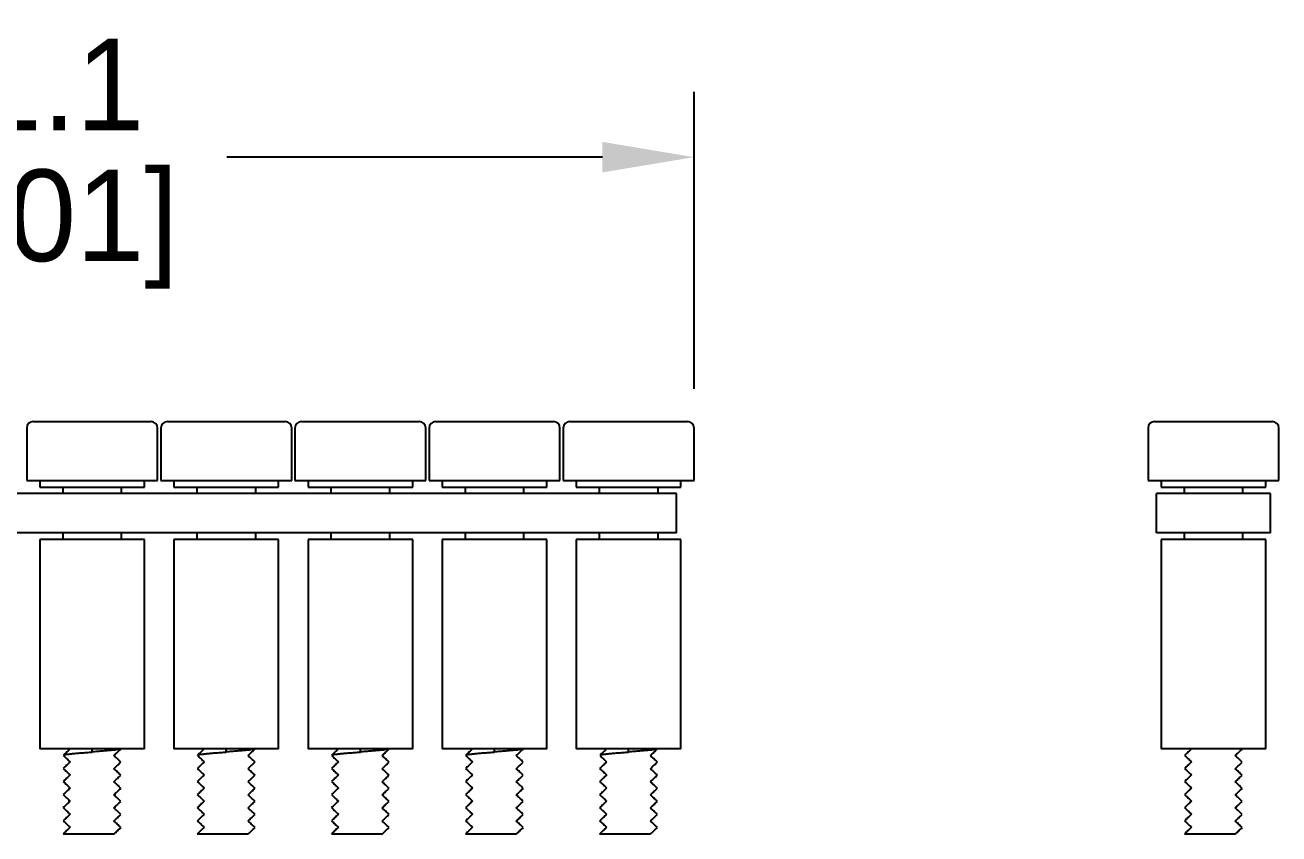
# Model space of a CAD drawing. Header units: millimetres. Extents: x 0 to 279, y 0 to 216.
# Drawn here: x 131.74 to 179.65, y 91.52 to 122.43 of the extents above; entities that cross this region are included whole.
import ezdxf

# ---------------------------------------------------------------- set-up
doc = ezdxf.new("R2010")
doc.units = ezdxf.units.MM
doc.header["$LTSCALE"] = 10
doc.header["$MEASUREMENT"] = 0
doc.layers.add('DIMENSION', color=140, linetype='Continuous')
doc.dimstyles.get("Standard").update_dxf_attribs({"dimtxt": 3.5, "dimasz": 3.5, "dimexe": 2.5, "dimexo": 1.5, "dimgap": 1, "dimtad": 0, "dimtih": 1, "dimtoh": 1, "dimdec": 1, "dimzin": 0, "dimdsep": 46, "dimtxsty": 'Standard', "dimcen": 0.09, "dimadec": 0, "dimazin": 0, "dimtfac": 1, "dimtdec": 1, "dimtofl": 0, "dimtmove": 0, "dimatfit": 3, "dimfxl": 1, "dimtolj": 1, "dimtzin": 0, "dimarcsym": 0})

# ---------------------------------------------------------------- blocks, each defined once
blk = doc.blocks.new('*D1')
at = {"layer": 'DEFPOINTS', "color": 0}
for p in [(106.175, 117.381), (106.175, 107.025), (157.3, 107.025)]:
    blk.add_point(p, dxfattribs=at)
at = {"layer": 'DIMENSION', "color": 0, "lineweight": -2}
for p, q in [((106.175, 108.525), (106.175, 119.881)), ((157.3, 108.525), (157.3, 119.881)), ((109.675, 117.381), (124.03, 117.381)), ((153.8, 117.381), (139.446, 117.381))]:
    blk.add_line(p, q, dxfattribs=at)
at = {"layer": 'DIMENSION', "color": 0}
for points in [[(109.675, 117.965), (109.675, 116.798), (106.175, 117.381)], [(153.8, 117.965), (153.8, 116.798), (157.3, 117.381)]]:
    blk.add_solid(points, dxfattribs=at)
at = {"layer": 'DIMENSION', "color": 0, "char_height": 3.5, "attachment_point": 5}
for s, insert in [('\\A1;51.1', (131.738, 120.131)), ('\\A1;[2.01]', (131.738, 114.631))]:
    blk.add_mtext(s, dxfattribs=dict(at, insert=insert))

msp = doc.modelspace()

# ---------------------------------------------------------------- linework, layer by layer
for p, q in [((131.8, 107.025), (131.8, 105.025)), ((132.05, 107.275), (134.3, 107.275)), ((134.3, 107.275), (136.55, 107.275)), ((136.8, 105.025), (136.8, 107.025)), ((136.925, 107.025), (136.925, 105.025)), ((137.175, 107.275), (139.425, 107.275)), ((139.425, 107.275), (141.675, 107.275)), ((141.925, 105.025), (141.925, 107.025)), ((142.05, 107.025), (142.05, 105.025)), ((142.3, 107.275), (144.55, 107.275)), ((144.55, 107.275), (146.8, 107.275)), ((147.05, 105.025), (147.05, 107.025)), ((147.175, 107.025), (147.175, 105.025)), ((147.425, 107.275), (149.675, 107.275)), ((149.675, 107.275), (151.925, 107.275)), ((152.175, 105.025), (152.175, 107.025)), ((152.3, 107.025), (152.3, 105.025)), ((152.55, 107.275), (154.8, 107.275)), ((154.8, 107.275), (157.05, 107.275)), ((157.3, 105.025), (157.3, 107.025)), ((174.647, 107.025), (174.647, 105.025)), ((174.897, 107.275), (179.397, 107.275)), ((179.647, 105.025), (179.647, 107.025)), ((131.8, 105.025), (134.3, 105.025)), ((132.3, 105.025), (132.3, 104.775)), ((134.3, 105.025), (136.8, 105.025)), ((136.3, 104.775), (136.3, 105.025)), ((136.925, 105.025), (139.425, 105.025)), ((137.425, 105.025), (137.425, 104.775)), ((139.425, 105.025), (141.925, 105.025)), ((141.425, 104.775), (141.425, 105.025)), ((142.05, 105.025), (144.55, 105.025)), ((142.55, 105.025), (142.55, 104.775)), ((144.55, 105.025), (147.05, 105.025)), ((146.55, 104.775), (146.55, 105.025)), ((147.175, 105.025), (149.675, 105.025)), ((147.675, 105.025), (147.675, 104.775)), ((149.675, 105.025), (152.175, 105.025)), ((151.675, 104.775), (151.675, 105.025)), ((152.3, 105.025), (154.8, 105.025)), ((152.8, 105.025), (152.8, 104.775)), ((154.8, 105.025), (157.3, 105.025)), ((156.8, 104.775), (156.8, 105.025)), ((174.647, 105.025), (179.647, 105.025)), ((175.147, 105.025), (175.147, 104.775)), ((179.147, 104.775), (179.147, 105.025)), ((156.625, 104.525), (106.875, 104.525)), ((132.3, 104.775), (134.3, 104.775)), ((133.175, 104.775), (133.175, 104.525)), ((134.3, 104.775), (136.3, 104.775)), ((135.425, 104.525), (135.425, 104.775)), ((137.425, 104.775), (139.425, 104.775)), ((138.3, 104.775), (138.3, 104.525)), ((139.425, 104.775), (141.425, 104.775)), ((140.55, 104.525), (140.55, 104.775)), ((142.55, 104.775), (144.55, 104.775)), ((143.425, 104.775), (143.425, 104.525)), ((144.55, 104.775), (146.55, 104.775)), ((145.675, 104.525), (145.675, 104.775)), ((147.675, 104.775), (149.675, 104.775)), ((148.55, 104.775), (148.55, 104.525)), ((149.675, 104.775), (151.675, 104.775)), ((150.8, 104.525), (150.8, 104.775)), ((152.8, 104.775), (154.8, 104.775)), ((153.675, 104.775), (153.675, 104.525)), ((154.8, 104.775), (156.8, 104.775)), ((155.925, 104.525), (155.925, 104.775)), ((156.625, 103.025), (156.625, 104.525)), ((174.972, 103.025), (174.972, 104.525)), ((179.322, 104.525), (174.972, 104.525)), ((175.147, 104.775), (179.147, 104.775)), ((176.022, 104.775), (176.022, 104.525)), ((178.272, 104.525), (178.272, 104.775)), ((179.322, 103.025), (179.322, 104.525)), ((156.625, 103.025), (106.875, 103.025)), ((133.175, 103.025), (133.175, 102.775)), ((135.425, 102.775), (135.425, 103.025)), ((138.3, 103.025), (138.3, 102.775)), ((140.55, 102.775), (140.55, 103.025)), ((143.425, 103.025), (143.425, 102.775)), ((145.675, 102.775), (145.675, 103.025)), ((148.55, 103.025), (148.55, 102.775)), ((150.8, 102.775), (150.8, 103.025)), ((153.675, 103.025), (153.675, 102.775)), ((155.925, 102.775), (155.925, 103.025)), ((179.322, 103.025), (174.972, 103.025)), ((176.022, 103.025), (176.022, 102.775)), ((178.272, 102.775), (178.272, 103.025)), ((132.3, 102.775), (132.3, 94.775)), ((136.3, 102.775), (132.3, 102.775)), ((136.3, 94.775), (136.3, 102.775)), ((137.425, 102.775), (137.425, 94.775)), ((141.425, 102.775), (137.425, 102.775)), ((141.425, 94.775), (141.425, 102.775)), ((142.55, 102.775), (142.55, 94.775)), ((146.55, 102.775), (142.55, 102.775)), ((146.55, 94.775), (146.55, 102.775)), ((147.675, 102.775), (147.675, 94.775)), ((151.675, 102.775), (147.675, 102.775)), ((151.675, 94.775), (151.675, 102.775)), ((152.8, 102.775), (152.8, 94.775)), ((156.8, 102.775), (152.8, 102.775)), ((156.8, 94.775), (156.8, 102.775)), ((175.147, 102.775), (175.147, 94.775)), ((179.147, 102.775), (175.147, 102.775)), ((179.147, 94.775), (179.147, 102.775)), ((136.3, 94.775), (132.3, 94.775)), ((141.425, 94.775), (137.425, 94.775)), ((146.55, 94.775), (142.55, 94.775)), ((151.675, 94.775), (147.675, 94.775)), ((156.8, 94.775), (152.8, 94.775)), ((179.147, 94.775), (175.147, 94.775)), ((133.191, 91.523), (135.139, 91.523)), ((138.316, 91.523), (140.264, 91.523)), ((143.441, 91.523), (145.389, 91.523)), ((148.566, 91.523), (150.514, 91.523)), ((153.691, 91.523), (155.639, 91.523)), ((176.038, 91.523), (177.986, 91.523))]:
    msp.add_line(p, q)
at = {"color": 7}
for p, q in [((134.3, 94.67), (134.3, 94.775)), ((134.3, 94.65), (134.3, 94.67)), ((135.4, 94.768), (135.407, 94.775)), ((139.425, 94.67), (139.425, 94.775)), ((139.425, 94.65), (139.425, 94.67)), ((140.525, 94.768), (140.532, 94.775)), ((144.55, 94.67), (144.55, 94.775)), ((144.55, 94.65), (144.55, 94.67)), ((145.65, 94.768), (145.657, 94.775)), ((149.675, 94.67), (149.675, 94.775)), ((149.675, 94.65), (149.675, 94.67)), ((150.775, 94.768), (150.782, 94.775)), ((154.8, 94.67), (154.8, 94.775)), ((154.8, 94.65), (154.8, 94.67)), ((155.9, 94.768), (155.907, 94.775)), ((178.247, 94.768), (178.254, 94.775))]:
    msp.add_line(p, q, dxfattribs=at)
for centre, start, end in [((132.05, 107.025), 90, 180), ((136.55, 107.025), 0, 90), ((137.175, 107.025), 90, 180), ((141.675, 107.025), 0, 90), ((142.3, 107.025), 90, 180), ((146.8, 107.025), 0, 90), ((147.425, 107.025), 90, 180), ((151.925, 107.025), 0, 90), ((152.55, 107.025), 90, 180), ((157.05, 107.025), 0, 90), ((174.897, 107.025), 90, 180), ((179.397, 107.025), 0, 90)]:
    msp.add_arc(centre, 0.25, start, end)
for points, knots in [([(133.46, 94.775), (133.418, 94.736), (133.332, 94.655), (133.246, 94.574), (133.197, 94.523)], [0, 0, 0, 0, 0.481298, 1, 1, 1, 1]), ([(133.197, 94.523), (133.246, 94.476), (133.332, 94.395), (133.418, 94.314), (133.46, 94.275)], [0, 0, 0, 0, 0.518353, 1, 1, 1, 1]), ([(133.206, 94.532), (133.209, 94.535), (133.217, 94.544), (133.277, 94.557), (133.376, 94.571), (133.513, 94.586), (133.682, 94.603), (133.877, 94.619), (134.086, 94.635), (134.23, 94.645), (134.3, 94.65)], [0, 0, 0, 0, 0.0793093, 0.2112176, 0.3388064, 0.4692789, 0.6032518, 0.7381296, 0.8712098, 1, 1, 1, 1]), ([(134.3, 94.67), (134.372, 94.675), (134.518, 94.685), (134.732, 94.701), (134.93, 94.717), (135.103, 94.734), (135.241, 94.749), (135.34, 94.762), (135.373, 94.771), (135.387, 94.775)], [0, 0, 0, 0, 0.144865, 0.294554, 0.446264, 0.596957, 0.743714, 0.887229, 1, 1, 1, 1]), ([(135.131, 94.516), (135.176, 94.558), (135.265, 94.642), (135.355, 94.726), (135.4, 94.768)], [0, 0, 0, 0, 0.499853, 1, 1, 1, 1]), ([(135.4, 94.268), (135.347, 94.315), (135.26, 94.396), (135.174, 94.477), (135.132, 94.516)], [0, 0, 0, 0, 0.517653, 1, 1, 1, 1]), ([(138.585, 94.775), (138.543, 94.736), (138.457, 94.655), (138.371, 94.574), (138.322, 94.523)], [0, 0, 0, 0, 0.481298, 1, 1, 1, 1]), ([(138.322, 94.523), (138.371, 94.476), (138.457, 94.395), (138.543, 94.314), (138.585, 94.275)], [0, 0, 0, 0, 0.518353, 1, 1, 1, 1]), ([(138.331, 94.532), (138.334, 94.535), (138.342, 94.544), (138.402, 94.557), (138.501, 94.571), (138.638, 94.586), (138.807, 94.603), (139.002, 94.619), (139.211, 94.635), (139.355, 94.645), (139.425, 94.65)], [0, 0, 0, 0, 0.0793093, 0.2112176, 0.3388064, 0.4692789, 0.6032518, 0.7381296, 0.8712098, 1, 1, 1, 1]), ([(139.425, 94.67), (139.497, 94.675), (139.643, 94.685), (139.857, 94.701), (140.055, 94.717), (140.228, 94.734), (140.366, 94.749), (140.465, 94.762), (140.498, 94.771), (140.512, 94.775)], [0, 0, 0, 0, 0.144865, 0.294554, 0.446264, 0.596957, 0.743714, 0.887229, 1, 1, 1, 1]), ([(140.256, 94.516), (140.301, 94.558), (140.39, 94.642), (140.48, 94.726), (140.525, 94.768)], [0, 0, 0, 0, 0.499853, 1, 1, 1, 1]), ([(140.525, 94.268), (140.472, 94.315), (140.385, 94.396), (140.299, 94.477), (140.257, 94.516)], [0, 0, 0, 0, 0.517653, 1, 1, 1, 1]), ([(143.71, 94.775), (143.668, 94.736), (143.582, 94.655), (143.496, 94.574), (143.447, 94.523)], [0, 0, 0, 0, 0.481298, 1, 1, 1, 1]), ([(143.447, 94.523), (143.496, 94.476), (143.582, 94.395), (143.668, 94.314), (143.71, 94.275)], [0, 0, 0, 0, 0.518353, 1, 1, 1, 1]), ([(143.456, 94.532), (143.459, 94.535), (143.467, 94.544), (143.527, 94.557), (143.626, 94.571), (143.763, 94.586), (143.932, 94.603), (144.127, 94.619), (144.336, 94.635), (144.48, 94.645), (144.55, 94.65)], [0, 0, 0, 0, 0.0793093, 0.2112176, 0.3388064, 0.4692789, 0.6032518, 0.7381296, 0.8712098, 1, 1, 1, 1]), ([(144.55, 94.67), (144.622, 94.675), (144.768, 94.685), (144.982, 94.701), (145.18, 94.717), (145.353, 94.734), (145.491, 94.749), (145.59, 94.762), (145.623, 94.771), (145.637, 94.775)], [0, 0, 0, 0, 0.144865, 0.294554, 0.446264, 0.596957, 0.743714, 0.887229, 1, 1, 1, 1]), ([(145.381, 94.516), (145.426, 94.558), (145.515, 94.642), (145.605, 94.726), (145.65, 94.768)], [0, 0, 0, 0, 0.499853, 1, 1, 1, 1]), ([(145.65, 94.268), (145.597, 94.315), (145.51, 94.396), (145.424, 94.477), (145.382, 94.516)], [0, 0, 0, 0, 0.517653, 1, 1, 1, 1]), ([(148.835, 94.775), (148.793, 94.736), (148.707, 94.655), (148.621, 94.574), (148.572, 94.523)], [0, 0, 0, 0, 0.481298, 1, 1, 1, 1]), ([(148.572, 94.523), (148.621, 94.476), (148.707, 94.395), (148.793, 94.314), (148.835, 94.275)], [0, 0, 0, 0, 0.518353, 1, 1, 1, 1]), ([(148.581, 94.532), (148.584, 94.535), (148.592, 94.544), (148.652, 94.557), (148.751, 94.571), (148.888, 94.586), (149.057, 94.603), (149.252, 94.619), (149.461, 94.635), (149.605, 94.645), (149.675, 94.65)], [0, 0, 0, 0, 0.0793093, 0.2112176, 0.3388064, 0.4692789, 0.6032518, 0.7381296, 0.8712098, 1, 1, 1, 1]), ([(149.675, 94.67), (149.747, 94.675), (149.893, 94.685), (150.107, 94.701), (150.305, 94.717), (150.478, 94.734), (150.616, 94.749), (150.715, 94.762), (150.748, 94.771), (150.762, 94.775)], [0, 0, 0, 0, 0.144865, 0.294554, 0.446264, 0.596957, 0.743714, 0.887229, 1, 1, 1, 1]), ([(150.506, 94.516), (150.551, 94.558), (150.64, 94.642), (150.73, 94.726), (150.775, 94.768)], [0, 0, 0, 0, 0.499853, 1, 1, 1, 1]), ([(150.775, 94.268), (150.722, 94.315), (150.635, 94.396), (150.549, 94.477), (150.507, 94.516)], [0, 0, 0, 0, 0.517653, 1, 1, 1, 1]), ([(153.96, 94.775), (153.918, 94.736), (153.832, 94.655), (153.746, 94.574), (153.697, 94.523)], [0, 0, 0, 0, 0.481298, 1, 1, 1, 1]), ([(153.697, 94.523), (153.746, 94.476), (153.832, 94.395), (153.918, 94.314), (153.96, 94.275)], [0, 0, 0, 0, 0.518353, 1, 1, 1, 1]), ([(153.706, 94.532), (153.709, 94.535), (153.717, 94.544), (153.777, 94.557), (153.876, 94.571), (154.013, 94.586), (154.182, 94.603), (154.377, 94.619), (154.586, 94.635), (154.73, 94.645), (154.8, 94.65)], [0, 0, 0, 0, 0.0793093, 0.2112176, 0.3388064, 0.4692789, 0.6032518, 0.7381296, 0.8712098, 1, 1, 1, 1]), ([(154.8, 94.67), (154.872, 94.675), (155.018, 94.685), (155.232, 94.701), (155.43, 94.717), (155.603, 94.734), (155.741, 94.749), (155.84, 94.762), (155.873, 94.771), (155.887, 94.775)], [0, 0, 0, 0, 0.144865, 0.294554, 0.446264, 0.596957, 0.743714, 0.887229, 1, 1, 1, 1]), ([(155.631, 94.516), (155.676, 94.558), (155.765, 94.642), (155.855, 94.726), (155.9, 94.768)], [0, 0, 0, 0, 0.499853, 1, 1, 1, 1]), ([(155.9, 94.268), (155.847, 94.315), (155.76, 94.396), (155.674, 94.477), (155.632, 94.516)], [0, 0, 0, 0, 0.517653, 1, 1, 1, 1]), ([(176.307, 94.775), (176.265, 94.736), (176.179, 94.655), (176.093, 94.574), (176.044, 94.523)], [0, 0, 0, 0, 0.481298, 1, 1, 1, 1]), ([(176.044, 94.523), (176.093, 94.476), (176.179, 94.395), (176.265, 94.314), (176.307, 94.275)], [0, 0, 0, 0, 0.518353, 1, 1, 1, 1]), ([(177.978, 94.516), (178.023, 94.558), (178.112, 94.642), (178.202, 94.726), (178.247, 94.768)], [0, 0, 0, 0, 0.499853, 1, 1, 1, 1]), ([(178.247, 94.268), (178.194, 94.315), (178.107, 94.396), (178.021, 94.477), (177.979, 94.516)], [0, 0, 0, 0, 0.517653, 1, 1, 1, 1]), ([(133.46, 94.275), (133.415, 94.233), (133.326, 94.149), (133.236, 94.065), (133.191, 94.023)], [0, 0, 0, 0, 0.499856, 1, 1, 1, 1]), ([(133.191, 94.023), (133.245, 93.977), (133.332, 93.895), (133.418, 93.814), (133.46, 93.775)], [0, 0, 0, 0, 0.517208, 1, 1, 1, 1]), ([(135.132, 94.016), (135.18, 94.062), (135.27, 94.146), (135.359, 94.23), (135.4, 94.268)], [0, 0, 0, 0, 0.5411538, 1, 1, 1, 1]), ([(135.401, 93.769), (135.346, 93.815), (135.26, 93.896), (135.173, 93.977), (135.132, 94.016)], [0, 0, 0, 0, 0.518076, 1, 1, 1, 1]), ([(138.585, 94.275), (138.54, 94.233), (138.451, 94.149), (138.361, 94.065), (138.316, 94.023)], [0, 0, 0, 0, 0.499856, 1, 1, 1, 1]), ([(138.316, 94.023), (138.37, 93.977), (138.457, 93.895), (138.543, 93.814), (138.585, 93.775)], [0, 0, 0, 0, 0.517208, 1, 1, 1, 1]), ([(140.257, 94.016), (140.305, 94.062), (140.395, 94.146), (140.484, 94.23), (140.525, 94.268)], [0, 0, 0, 0, 0.5411538, 1, 1, 1, 1]), ([(140.526, 93.769), (140.471, 93.815), (140.385, 93.896), (140.298, 93.977), (140.257, 94.016)], [0, 0, 0, 0, 0.518076, 1, 1, 1, 1]), ([(143.71, 94.275), (143.665, 94.233), (143.576, 94.149), (143.486, 94.065), (143.441, 94.023)], [0, 0, 0, 0, 0.499856, 1, 1, 1, 1]), ([(143.441, 94.023), (143.495, 93.977), (143.582, 93.895), (143.668, 93.814), (143.71, 93.775)], [0, 0, 0, 0, 0.517208, 1, 1, 1, 1]), ([(145.382, 94.016), (145.43, 94.062), (145.52, 94.146), (145.609, 94.23), (145.65, 94.268)], [0, 0, 0, 0, 0.5411538, 1, 1, 1, 1]), ([(145.651, 93.769), (145.596, 93.815), (145.51, 93.896), (145.423, 93.977), (145.382, 94.016)], [0, 0, 0, 0, 0.518076, 1, 1, 1, 1]), ([(148.835, 94.275), (148.79, 94.233), (148.701, 94.149), (148.611, 94.065), (148.566, 94.023)], [0, 0, 0, 0, 0.499856, 1, 1, 1, 1]), ([(148.566, 94.023), (148.62, 93.977), (148.707, 93.895), (148.793, 93.814), (148.835, 93.775)], [0, 0, 0, 0, 0.517208, 1, 1, 1, 1]), ([(150.507, 94.016), (150.555, 94.062), (150.645, 94.146), (150.734, 94.23), (150.775, 94.268)], [0, 0, 0, 0, 0.5411538, 1, 1, 1, 1]), ([(150.776, 93.769), (150.721, 93.815), (150.635, 93.896), (150.548, 93.977), (150.507, 94.016)], [0, 0, 0, 0, 0.518076, 1, 1, 1, 1]), ([(153.96, 94.275), (153.915, 94.233), (153.826, 94.149), (153.736, 94.065), (153.691, 94.023)], [0, 0, 0, 0, 0.499856, 1, 1, 1, 1]), ([(153.691, 94.023), (153.745, 93.977), (153.832, 93.895), (153.918, 93.814), (153.96, 93.775)], [0, 0, 0, 0, 0.517208, 1, 1, 1, 1]), ([(155.632, 94.016), (155.68, 94.062), (155.77, 94.146), (155.859, 94.23), (155.9, 94.268)], [0, 0, 0, 0, 0.5411538, 1, 1, 1, 1]), ([(155.901, 93.769), (155.846, 93.815), (155.76, 93.896), (155.673, 93.977), (155.632, 94.016)], [0, 0, 0, 0, 0.518076, 1, 1, 1, 1]), ([(176.307, 94.275), (176.262, 94.233), (176.173, 94.149), (176.083, 94.065), (176.038, 94.023)], [0, 0, 0, 0, 0.499856, 1, 1, 1, 1]), ([(176.038, 94.023), (176.092, 93.977), (176.179, 93.895), (176.265, 93.814), (176.307, 93.775)], [0, 0, 0, 0, 0.517208, 1, 1, 1, 1]), ([(177.979, 94.016), (178.027, 94.062), (178.117, 94.146), (178.206, 94.23), (178.247, 94.268)], [0, 0, 0, 0, 0.5411538, 1, 1, 1, 1]), ([(178.248, 93.769), (178.193, 93.815), (178.107, 93.896), (178.02, 93.977), (177.979, 94.016)], [0, 0, 0, 0, 0.518076, 1, 1, 1, 1]), ([(133.461, 93.776), (133.416, 93.734), (133.327, 93.65), (133.237, 93.566), (133.192, 93.524)], [0, 0, 0, 0, 0.4998447, 1, 1, 1, 1]), ([(133.192, 93.524), (133.245, 93.477), (133.332, 93.395), (133.418, 93.314), (133.46, 93.275)], [0, 0, 0, 0, 0.517296, 1, 1, 1, 1]), ([(135.132, 93.517), (135.177, 93.559), (135.266, 93.643), (135.356, 93.727), (135.401, 93.769)], [0, 0, 0, 0, 0.499852, 1, 1, 1, 1]), ([(135.4, 93.269), (135.346, 93.315), (135.26, 93.396), (135.173, 93.477), (135.132, 93.516)], [0, 0, 0, 0, 0.518553, 1, 1, 1, 1]), ([(138.586, 93.776), (138.541, 93.734), (138.452, 93.65), (138.362, 93.566), (138.317, 93.524)], [0, 0, 0, 0, 0.4998447, 1, 1, 1, 1]), ([(138.317, 93.524), (138.37, 93.477), (138.457, 93.395), (138.543, 93.314), (138.585, 93.275)], [0, 0, 0, 0, 0.517296, 1, 1, 1, 1]), ([(140.257, 93.517), (140.302, 93.559), (140.391, 93.643), (140.481, 93.727), (140.526, 93.769)], [0, 0, 0, 0, 0.499852, 1, 1, 1, 1]), ([(140.525, 93.269), (140.471, 93.315), (140.385, 93.396), (140.298, 93.477), (140.257, 93.516)], [0, 0, 0, 0, 0.518553, 1, 1, 1, 1]), ([(143.711, 93.776), (143.666, 93.734), (143.577, 93.65), (143.487, 93.566), (143.442, 93.524)], [0, 0, 0, 0, 0.4998447, 1, 1, 1, 1]), ([(143.442, 93.524), (143.495, 93.477), (143.582, 93.395), (143.668, 93.314), (143.71, 93.275)], [0, 0, 0, 0, 0.517296, 1, 1, 1, 1]), ([(145.382, 93.517), (145.427, 93.559), (145.516, 93.643), (145.606, 93.727), (145.651, 93.769)], [0, 0, 0, 0, 0.499852, 1, 1, 1, 1]), ([(145.65, 93.269), (145.596, 93.315), (145.51, 93.396), (145.423, 93.477), (145.382, 93.516)], [0, 0, 0, 0, 0.518553, 1, 1, 1, 1]), ([(148.836, 93.776), (148.791, 93.734), (148.702, 93.65), (148.612, 93.566), (148.567, 93.524)], [0, 0, 0, 0, 0.4998447, 1, 1, 1, 1]), ([(148.567, 93.524), (148.62, 93.477), (148.707, 93.395), (148.793, 93.314), (148.835, 93.275)], [0, 0, 0, 0, 0.517296, 1, 1, 1, 1]), ([(150.507, 93.517), (150.552, 93.559), (150.641, 93.643), (150.731, 93.727), (150.776, 93.769)], [0, 0, 0, 0, 0.499852, 1, 1, 1, 1]), ([(150.775, 93.269), (150.721, 93.315), (150.635, 93.396), (150.548, 93.477), (150.507, 93.516)], [0, 0, 0, 0, 0.518553, 1, 1, 1, 1]), ([(153.961, 93.776), (153.916, 93.734), (153.827, 93.65), (153.737, 93.566), (153.692, 93.524)], [0, 0, 0, 0, 0.4998447, 1, 1, 1, 1]), ([(153.692, 93.524), (153.745, 93.477), (153.832, 93.395), (153.918, 93.314), (153.96, 93.275)], [0, 0, 0, 0, 0.517296, 1, 1, 1, 1]), ([(155.632, 93.517), (155.677, 93.559), (155.766, 93.643), (155.856, 93.727), (155.901, 93.769)], [0, 0, 0, 0, 0.499852, 1, 1, 1, 1]), ([(155.9, 93.269), (155.846, 93.315), (155.76, 93.396), (155.673, 93.477), (155.632, 93.516)], [0, 0, 0, 0, 0.518553, 1, 1, 1, 1]), ([(176.308, 93.776), (176.263, 93.734), (176.174, 93.65), (176.084, 93.566), (176.039, 93.524)], [0, 0, 0, 0, 0.4998447, 1, 1, 1, 1]), ([(176.039, 93.524), (176.092, 93.477), (176.179, 93.395), (176.265, 93.314), (176.307, 93.275)], [0, 0, 0, 0, 0.517296, 1, 1, 1, 1]), ([(177.979, 93.517), (178.024, 93.559), (178.113, 93.643), (178.203, 93.727), (178.248, 93.769)], [0, 0, 0, 0, 0.499852, 1, 1, 1, 1]), ([(178.247, 93.269), (178.193, 93.315), (178.107, 93.396), (178.02, 93.477), (177.979, 93.516)], [0, 0, 0, 0, 0.518553, 1, 1, 1, 1]), ([(133.46, 93.275), (133.415, 93.233), (133.326, 93.149), (133.236, 93.065), (133.191, 93.023)], [0, 0, 0, 0, 0.499836, 1, 1, 1, 1]), ([(133.191, 93.023), (133.245, 92.976), (133.332, 92.895), (133.418, 92.814), (133.46, 92.775)], [0, 0, 0, 0, 0.518283, 1, 1, 1, 1]), ([(135.132, 93.016), (135.176, 93.058), (135.266, 93.143), (135.356, 93.227), (135.4, 93.269)], [0, 0, 0, 0, 0.4998308, 1, 1, 1, 1]), ([(135.4, 92.768), (135.347, 92.815), (135.26, 92.896), (135.174, 92.977), (135.132, 93.016)], [0, 0, 0, 0, 0.5171941, 1, 1, 1, 1]), ([(138.585, 93.275), (138.54, 93.233), (138.451, 93.149), (138.361, 93.065), (138.316, 93.023)], [0, 0, 0, 0, 0.499836, 1, 1, 1, 1]), ([(138.316, 93.023), (138.37, 92.976), (138.457, 92.895), (138.543, 92.814), (138.585, 92.775)], [0, 0, 0, 0, 0.518283, 1, 1, 1, 1]), ([(140.257, 93.016), (140.301, 93.058), (140.391, 93.143), (140.481, 93.227), (140.525, 93.269)], [0, 0, 0, 0, 0.4998308, 1, 1, 1, 1]), ([(140.525, 92.768), (140.472, 92.815), (140.385, 92.896), (140.299, 92.977), (140.257, 93.016)], [0, 0, 0, 0, 0.5171941, 1, 1, 1, 1]), ([(143.71, 93.275), (143.665, 93.233), (143.576, 93.149), (143.486, 93.065), (143.441, 93.023)], [0, 0, 0, 0, 0.499836, 1, 1, 1, 1]), ([(143.441, 93.023), (143.495, 92.976), (143.582, 92.895), (143.668, 92.814), (143.71, 92.775)], [0, 0, 0, 0, 0.518283, 1, 1, 1, 1]), ([(145.382, 93.016), (145.426, 93.058), (145.516, 93.143), (145.606, 93.227), (145.65, 93.269)], [0, 0, 0, 0, 0.4998308, 1, 1, 1, 1]), ([(145.65, 92.768), (145.597, 92.815), (145.51, 92.896), (145.424, 92.977), (145.382, 93.016)], [0, 0, 0, 0, 0.5171941, 1, 1, 1, 1]), ([(148.835, 93.275), (148.79, 93.233), (148.701, 93.149), (148.611, 93.065), (148.566, 93.023)], [0, 0, 0, 0, 0.499836, 1, 1, 1, 1]), ([(148.566, 93.023), (148.62, 92.976), (148.707, 92.895), (148.793, 92.814), (148.835, 92.775)], [0, 0, 0, 0, 0.518283, 1, 1, 1, 1]), ([(150.507, 93.016), (150.551, 93.058), (150.641, 93.143), (150.731, 93.227), (150.775, 93.269)], [0, 0, 0, 0, 0.4998308, 1, 1, 1, 1]), ([(150.775, 92.768), (150.722, 92.815), (150.635, 92.896), (150.549, 92.977), (150.507, 93.016)], [0, 0, 0, 0, 0.5171941, 1, 1, 1, 1]), ([(153.96, 93.275), (153.915, 93.233), (153.826, 93.149), (153.736, 93.065), (153.691, 93.023)], [0, 0, 0, 0, 0.499836, 1, 1, 1, 1]), ([(153.691, 93.023), (153.745, 92.976), (153.832, 92.895), (153.918, 92.814), (153.96, 92.775)], [0, 0, 0, 0, 0.518283, 1, 1, 1, 1]), ([(155.632, 93.016), (155.676, 93.058), (155.766, 93.143), (155.856, 93.227), (155.9, 93.269)], [0, 0, 0, 0, 0.4998308, 1, 1, 1, 1]), ([(155.9, 92.768), (155.847, 92.815), (155.76, 92.896), (155.674, 92.977), (155.632, 93.016)], [0, 0, 0, 0, 0.5171941, 1, 1, 1, 1]), ([(176.307, 93.275), (176.262, 93.233), (176.173, 93.149), (176.083, 93.065), (176.038, 93.023)], [0, 0, 0, 0, 0.499836, 1, 1, 1, 1]), ([(176.038, 93.023), (176.092, 92.976), (176.179, 92.895), (176.265, 92.814), (176.307, 92.775)], [0, 0, 0, 0, 0.518283, 1, 1, 1, 1]), ([(177.979, 93.016), (178.023, 93.058), (178.113, 93.143), (178.203, 93.227), (178.247, 93.269)], [0, 0, 0, 0, 0.4998308, 1, 1, 1, 1]), ([(178.247, 92.768), (178.194, 92.815), (178.107, 92.896), (178.021, 92.977), (177.979, 93.016)], [0, 0, 0, 0, 0.5171941, 1, 1, 1, 1]), ([(133.46, 92.775), (133.415, 92.733), (133.326, 92.649), (133.236, 92.565), (133.191, 92.523)], [0, 0, 0, 0, 0.499865, 1, 1, 1, 1]), ([(133.191, 92.523), (133.246, 92.476), (133.332, 92.395), (133.418, 92.314), (133.46, 92.275)], [0, 0, 0, 0, 0.518999, 1, 1, 1, 1]), ([(135.131, 92.516), (135.176, 92.558), (135.265, 92.642), (135.355, 92.726), (135.4, 92.768)], [0, 0, 0, 0, 0.499828, 1, 1, 1, 1]), ([(135.4, 92.268), (135.346, 92.316), (135.26, 92.396), (135.173, 92.478), (135.132, 92.516)], [0, 0, 0, 0, 0.518994, 1, 1, 1, 1]), ([(138.585, 92.775), (138.54, 92.733), (138.451, 92.649), (138.361, 92.565), (138.316, 92.523)], [0, 0, 0, 0, 0.499865, 1, 1, 1, 1]), ([(138.316, 92.523), (138.371, 92.476), (138.457, 92.395), (138.543, 92.314), (138.585, 92.275)], [0, 0, 0, 0, 0.518999, 1, 1, 1, 1]), ([(140.256, 92.516), (140.301, 92.558), (140.39, 92.642), (140.48, 92.726), (140.525, 92.768)], [0, 0, 0, 0, 0.499828, 1, 1, 1, 1]), ([(140.525, 92.268), (140.471, 92.316), (140.385, 92.396), (140.298, 92.478), (140.257, 92.516)], [0, 0, 0, 0, 0.518994, 1, 1, 1, 1]), ([(143.71, 92.775), (143.665, 92.733), (143.576, 92.649), (143.486, 92.565), (143.441, 92.523)], [0, 0, 0, 0, 0.499865, 1, 1, 1, 1]), ([(143.441, 92.523), (143.496, 92.476), (143.582, 92.395), (143.668, 92.314), (143.71, 92.275)], [0, 0, 0, 0, 0.518999, 1, 1, 1, 1]), ([(145.381, 92.516), (145.426, 92.558), (145.515, 92.642), (145.605, 92.726), (145.65, 92.768)], [0, 0, 0, 0, 0.499828, 1, 1, 1, 1]), ([(145.65, 92.268), (145.596, 92.316), (145.51, 92.396), (145.423, 92.478), (145.382, 92.516)], [0, 0, 0, 0, 0.518994, 1, 1, 1, 1]), ([(148.835, 92.775), (148.79, 92.733), (148.701, 92.649), (148.611, 92.565), (148.566, 92.523)], [0, 0, 0, 0, 0.499865, 1, 1, 1, 1]), ([(148.566, 92.523), (148.621, 92.476), (148.707, 92.395), (148.793, 92.314), (148.835, 92.275)], [0, 0, 0, 0, 0.518999, 1, 1, 1, 1]), ([(150.506, 92.516), (150.551, 92.558), (150.64, 92.642), (150.73, 92.726), (150.775, 92.768)], [0, 0, 0, 0, 0.499828, 1, 1, 1, 1]), ([(150.775, 92.268), (150.721, 92.316), (150.635, 92.396), (150.548, 92.478), (150.507, 92.516)], [0, 0, 0, 0, 0.518994, 1, 1, 1, 1]), ([(153.96, 92.775), (153.915, 92.733), (153.826, 92.649), (153.736, 92.565), (153.691, 92.523)], [0, 0, 0, 0, 0.499865, 1, 1, 1, 1]), ([(153.691, 92.523), (153.746, 92.476), (153.832, 92.395), (153.918, 92.314), (153.96, 92.275)], [0, 0, 0, 0, 0.518999, 1, 1, 1, 1]), ([(155.631, 92.516), (155.676, 92.558), (155.765, 92.642), (155.855, 92.726), (155.9, 92.768)], [0, 0, 0, 0, 0.499828, 1, 1, 1, 1]), ([(155.9, 92.268), (155.846, 92.316), (155.76, 92.396), (155.673, 92.478), (155.632, 92.516)], [0, 0, 0, 0, 0.518994, 1, 1, 1, 1]), ([(176.307, 92.775), (176.262, 92.733), (176.173, 92.649), (176.083, 92.565), (176.038, 92.523)], [0, 0, 0, 0, 0.499865, 1, 1, 1, 1]), ([(176.038, 92.523), (176.093, 92.476), (176.179, 92.395), (176.265, 92.314), (176.307, 92.275)], [0, 0, 0, 0, 0.518999, 1, 1, 1, 1]), ([(177.978, 92.516), (178.023, 92.558), (178.112, 92.642), (178.202, 92.726), (178.247, 92.768)], [0, 0, 0, 0, 0.499828, 1, 1, 1, 1]), ([(178.247, 92.268), (178.193, 92.316), (178.107, 92.396), (178.02, 92.478), (177.979, 92.516)], [0, 0, 0, 0, 0.518994, 1, 1, 1, 1]), ([(133.46, 92.275), (133.415, 92.233), (133.326, 92.149), (133.236, 92.065), (133.191, 92.023)], [0, 0, 0, 0, 0.499826, 1, 1, 1, 1]), ([(133.191, 92.023), (133.246, 91.976), (133.332, 91.895), (133.418, 91.814), (133.46, 91.775)], [0, 0, 0, 0, 0.518628, 1, 1, 1, 1]), ([(135.131, 92.016), (135.176, 92.058), (135.265, 92.142), (135.355, 92.226), (135.4, 92.268)], [0, 0, 0, 0, 0.499848, 1, 1, 1, 1]), ([(135.4, 91.768), (135.347, 91.815), (135.26, 91.896), (135.174, 91.977), (135.132, 92.016)], [0, 0, 0, 0, 0.517365, 1, 1, 1, 1]), ([(138.585, 92.275), (138.54, 92.233), (138.451, 92.149), (138.361, 92.065), (138.316, 92.023)], [0, 0, 0, 0, 0.499826, 1, 1, 1, 1]), ([(138.316, 92.023), (138.371, 91.976), (138.457, 91.895), (138.543, 91.814), (138.585, 91.775)], [0, 0, 0, 0, 0.518628, 1, 1, 1, 1]), ([(140.256, 92.016), (140.301, 92.058), (140.39, 92.142), (140.48, 92.226), (140.525, 92.268)], [0, 0, 0, 0, 0.499848, 1, 1, 1, 1]), ([(140.525, 91.768), (140.472, 91.815), (140.385, 91.896), (140.299, 91.977), (140.257, 92.016)], [0, 0, 0, 0, 0.517365, 1, 1, 1, 1]), ([(143.71, 92.275), (143.665, 92.233), (143.576, 92.149), (143.486, 92.065), (143.441, 92.023)], [0, 0, 0, 0, 0.499826, 1, 1, 1, 1]), ([(143.441, 92.023), (143.496, 91.976), (143.582, 91.895), (143.668, 91.814), (143.71, 91.775)], [0, 0, 0, 0, 0.518628, 1, 1, 1, 1]), ([(145.381, 92.016), (145.426, 92.058), (145.515, 92.142), (145.605, 92.226), (145.65, 92.268)], [0, 0, 0, 0, 0.499848, 1, 1, 1, 1]), ([(145.65, 91.768), (145.597, 91.815), (145.51, 91.896), (145.424, 91.977), (145.382, 92.016)], [0, 0, 0, 0, 0.517365, 1, 1, 1, 1]), ([(148.835, 92.275), (148.79, 92.233), (148.701, 92.149), (148.611, 92.065), (148.566, 92.023)], [0, 0, 0, 0, 0.499826, 1, 1, 1, 1]), ([(148.566, 92.023), (148.621, 91.976), (148.707, 91.895), (148.793, 91.814), (148.835, 91.775)], [0, 0, 0, 0, 0.518628, 1, 1, 1, 1]), ([(150.506, 92.016), (150.551, 92.058), (150.64, 92.142), (150.73, 92.226), (150.775, 92.268)], [0, 0, 0, 0, 0.499848, 1, 1, 1, 1]), ([(150.775, 91.768), (150.722, 91.815), (150.635, 91.896), (150.549, 91.977), (150.507, 92.016)], [0, 0, 0, 0, 0.517365, 1, 1, 1, 1]), ([(153.96, 92.275), (153.915, 92.233), (153.826, 92.149), (153.736, 92.065), (153.691, 92.023)], [0, 0, 0, 0, 0.499826, 1, 1, 1, 1]), ([(153.691, 92.023), (153.746, 91.976), (153.832, 91.895), (153.918, 91.814), (153.96, 91.775)], [0, 0, 0, 0, 0.518628, 1, 1, 1, 1]), ([(155.631, 92.016), (155.676, 92.058), (155.765, 92.142), (155.855, 92.226), (155.9, 92.268)], [0, 0, 0, 0, 0.499848, 1, 1, 1, 1]), ([(155.9, 91.768), (155.847, 91.815), (155.76, 91.896), (155.674, 91.977), (155.632, 92.016)], [0, 0, 0, 0, 0.517365, 1, 1, 1, 1]), ([(176.307, 92.275), (176.262, 92.233), (176.173, 92.149), (176.083, 92.065), (176.038, 92.023)], [0, 0, 0, 0, 0.499826, 1, 1, 1, 1]), ([(176.038, 92.023), (176.093, 91.976), (176.179, 91.895), (176.265, 91.814), (176.307, 91.775)], [0, 0, 0, 0, 0.518628, 1, 1, 1, 1]), ([(177.978, 92.016), (178.023, 92.058), (178.112, 92.142), (178.202, 92.226), (178.247, 92.268)], [0, 0, 0, 0, 0.499848, 1, 1, 1, 1]), ([(178.247, 91.768), (178.194, 91.815), (178.107, 91.896), (178.021, 91.977), (177.979, 92.016)], [0, 0, 0, 0, 0.517365, 1, 1, 1, 1]), ([(133.46, 91.775), (133.415, 91.733), (133.326, 91.649), (133.236, 91.565), (133.191, 91.523)], [0, 0, 0, 0, 0.499864, 1, 1, 1, 1]), ([(135.139, 91.523), (135.181, 91.563), (135.268, 91.644), (135.355, 91.726), (135.4, 91.768)], [0.0267278, 0.0267278, 0.0267278, 0.0267278, 0.4998697, 1, 1, 1, 1]), ([(138.585, 91.775), (138.54, 91.733), (138.451, 91.649), (138.361, 91.565), (138.316, 91.523)], [0, 0, 0, 0, 0.499864, 1, 1, 1, 1]), ([(140.264, 91.523), (140.306, 91.563), (140.393, 91.644), (140.48, 91.726), (140.525, 91.768)], [0.0267278, 0.0267278, 0.0267278, 0.0267278, 0.4998697, 1, 1, 1, 1]), ([(143.71, 91.775), (143.665, 91.733), (143.576, 91.649), (143.486, 91.565), (143.441, 91.523)], [0, 0, 0, 0, 0.499864, 1, 1, 1, 1]), ([(145.389, 91.523), (145.431, 91.563), (145.518, 91.644), (145.605, 91.726), (145.65, 91.768)], [0.0267278, 0.0267278, 0.0267278, 0.0267278, 0.4998697, 1, 1, 1, 1]), ([(148.835, 91.775), (148.79, 91.733), (148.701, 91.649), (148.611, 91.565), (148.566, 91.523)], [0, 0, 0, 0, 0.499864, 1, 1, 1, 1]), ([(150.514, 91.523), (150.556, 91.563), (150.643, 91.644), (150.73, 91.726), (150.775, 91.768)], [0.0267278, 0.0267278, 0.0267278, 0.0267278, 0.4998697, 1, 1, 1, 1]), ([(153.96, 91.775), (153.915, 91.733), (153.826, 91.649), (153.736, 91.565), (153.691, 91.523)], [0, 0, 0, 0, 0.499864, 1, 1, 1, 1]), ([(155.639, 91.523), (155.681, 91.563), (155.768, 91.644), (155.855, 91.726), (155.9, 91.768)], [0.0267278, 0.0267278, 0.0267278, 0.0267278, 0.4998697, 1, 1, 1, 1]), ([(176.307, 91.775), (176.262, 91.733), (176.173, 91.649), (176.083, 91.565), (176.038, 91.523)], [0, 0, 0, 0, 0.499864, 1, 1, 1, 1]), ([(177.986, 91.523), (178.028, 91.563), (178.115, 91.644), (178.202, 91.726), (178.247, 91.768)], [0.0267278, 0.0267278, 0.0267278, 0.0267278, 0.4998697, 1, 1, 1, 1])]:
    msp.add_open_spline(points, degree=3, knots=knots, dxfattribs=at)

# ---------------------------------------------------------------- dimensions: what is measured, and where the dimension line sits
at = {"layer": 'DIMENSION'}
dim = msp.add_linear_dim(base=(106.175, 117.381), p1=(157.3, 107.025), p2=(106.175, 107.025), dimstyle='Standard', override={"dimpost": '\\X'}, dxfattribs=at)
dim.commit()
dim.dimension.update_dxf_attribs({"geometry": '*D1', "text_midpoint": (131.738, 117.381)})

doc.saveas('drawing.dxf')
